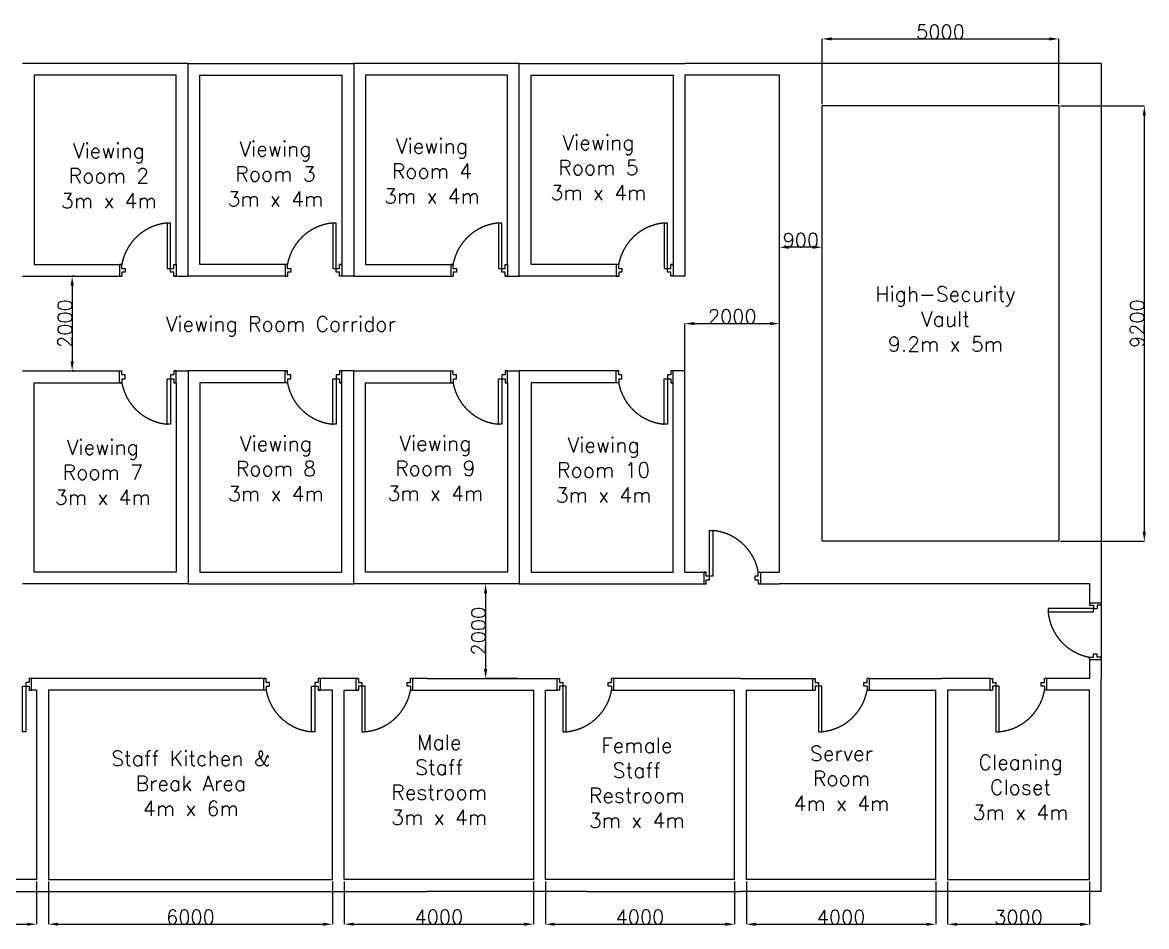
# Model space of a CAD drawing. Header units: millimetres. Extents: x 66184684964 to 66184727013, y 44431307306 to 44431326427.
# Drawn here: x 66184703258 to 66184727013, y 44431307320 to 44431326426 of the extents above; entities that cross this region are included whole.
import ezdxf

# ---------------------------------------------------------------- set-up
doc = ezdxf.new("R2010")
doc.units = ezdxf.units.MM
doc.linetypes.add('DASHED', pattern=[19.05, 12.7, -6.35])
doc.layers.get('Defpoints').update_dxf_attribs({"color": 255})
doc.layers.add('Dimentions', color=255, linetype='Continuous', transparency=0.6)
for name, color, linetype in [('Door Swing', 5, 'DASHED'), ('Doors', 5, 'Continuous'), ('Internal Walls', 41, 'Continuous')]:
    doc.layers.add(name, color=color, linetype=linetype)
doc.styles.add('Roman', font='romans')
doc.styles.get("Standard").update_dxf_attribs({"font": 'simplex.shx'})
doc.dimstyles.new('ISO-25', dxfattribs={"dimtxt": 300, "dimasz": 200, "dimexe": 1.25, "dimexo": 40, "dimtad": 1, "dimtxsty": 'Standard', "dimcen": 2.5, "dimadec": 0, "dimazin": 0, "dimtfac": 1, "dimtmove": 0, "dimatfit": 3, "dimfxl": 1, "dimarcsym": 0})

# ---------------------------------------------------------------- blocks, each defined once
blk = doc.blocks.new('*D20')
at = {"layer": 'Defpoints', "color": 0, "transparency": 16777216}
for p in [(66184725158.25883, 44431326078.5), (66184720158.25883, 44431324662.59624), (66184725158.25883, 44431324662.59624)]:
    blk.add_point(p, dxfattribs=at)
at = {"layer": 'Dimentions', "color": 0, "lineweight": -2, "transparency": 16777216}
for p, q in [((66184720158.25883, 44431324702.59624), (66184720158.25883, 44431326079.75)), ((66184720358.25883, 44431326078.5), (66184724958.25883, 44431326078.5)), ((66184725158.25883, 44431324702.59624), (66184725158.25883, 44431326079.75))]:
    blk.add_line(p, q, dxfattribs=at)
at = {"layer": 'Dimentions', "color": 0, "transparency": 16777216}
for points in [[(66184720358.25883, 44431326111.83334), (66184720358.25883, 44431326045.16666), (66184720158.25883, 44431326078.5)], [(66184724958.25883, 44431326111.83334), (66184724958.25883, 44431326045.16666), (66184725158.25883, 44431326078.5)]]:
    blk.add_solid(points, dxfattribs=at)
at = {"layer": 'Dimentions', "color": 0, "transparency": 16777216, "insert": (66184722658.25883, 44431326229.125), "char_height": 300, "attachment_point": 5}
blk.add_mtext('5000', dxfattribs=at)
blk = doc.blocks.new('*D21')
at = {"layer": 'Defpoints', "color": 0, "transparency": 16777216}
for p in [(66184725158.25886, 44431324662.59625), (66184725158.25886, 44431315462.59625), (66184726967.00006, 44431315462.59625)]:
    blk.add_point(p, dxfattribs=at)
at = {"layer": 'Dimentions', "color": 0, "lineweight": -2, "transparency": 16777216}
for p, q in [((66184725198.25886, 44431324662.59625), (66184726968.25006, 44431324662.59625)), ((66184726967.00006, 44431324462.59625), (66184726967.00006, 44431315662.59625)), ((66184725198.25886, 44431315462.59625), (66184726968.25006, 44431315462.59625))]:
    blk.add_line(p, q, dxfattribs=at)
at = {"layer": 'Dimentions', "color": 0, "transparency": 16777216}
for points in [[(66184726933.66673, 44431324462.59625), (66184727000.3334, 44431324462.59625), (66184726967.00006, 44431324662.59625)], [(66184726933.66673, 44431315662.59625), (66184727000.3334, 44431315662.59625), (66184726967.00006, 44431315462.59625)]]:
    blk.add_solid(points, dxfattribs=at)
at = {"layer": 'Dimentions', "color": 0, "transparency": 16777216, "insert": (66184726816.37505, 44431320062.59622), "char_height": 300, "attachment_point": 5, "rotation": 90}
blk.add_mtext('9200', dxfattribs=at)
blk = doc.blocks.new('*D22')
at = {"layer": 'Defpoints', "color": 0, "transparency": 16777216}
for p in [(66184719258.25882, 44431321676), (66184719258.25882, 44431320062.59624), (66184720158.25883, 44431320062.59624)]:
    blk.add_point(p, dxfattribs=at)
at = {"layer": 'Dimentions', "color": 0, "lineweight": -2, "transparency": 16777216}
for p, q in [((66184719258.25882, 44431320102.59624), (66184719258.25882, 44431321677.25)), ((66184719958.25883, 44431321676), (66184719458.25882, 44431321676)), ((66184720158.25883, 44431320102.59624), (66184720158.25883, 44431321677.25))]:
    blk.add_line(p, q, dxfattribs=at)
at = {"layer": 'Dimentions', "color": 0, "transparency": 16777216}
for points in [[(66184719458.25882, 44431321709.33334), (66184719458.25882, 44431321642.66666), (66184719258.25882, 44431321676)], [(66184719958.25883, 44431321709.33334), (66184719958.25883, 44431321642.66666), (66184720158.25883, 44431321676)]]:
    blk.add_solid(points, dxfattribs=at)
at = {"layer": 'Dimentions', "color": 0, "transparency": 16777216, "insert": (66184719708.25883, 44431321826.625), "char_height": 300, "attachment_point": 5}
blk.add_mtext('900', dxfattribs=at)
blk = doc.blocks.new('*D28')
at = {"layer": 'Defpoints', "color": 0, "transparency": 16777216}
for p in [(66184696758.25875, 44431308312.59625), (66184703558.25882, 44431308312.59625), (66184703558.25882, 44431307369.16667)]:
    blk.add_point(p, dxfattribs=at)
at = {"layer": 'Dimentions', "color": 0, "lineweight": -2, "transparency": 16777216}
for p, q in [((66184696758.25875, 44431308272.59625), (66184696758.25875, 44431307367.91667)), ((66184703558.25882, 44431308272.59625), (66184703558.25882, 44431307367.91667)), ((66184696958.25875, 44431307369.16667), (66184703358.25882, 44431307369.16667))]:
    blk.add_line(p, q, dxfattribs=at)
at = {"layer": 'Dimentions', "color": 0, "transparency": 16777216}
for points in [[(66184696958.25875, 44431307402.50001), (66184696958.25875, 44431307335.83334), (66184696758.25875, 44431307369.16667)], [(66184703358.25882, 44431307402.50001), (66184703358.25882, 44431307335.83334), (66184703558.25882, 44431307369.16667)]]:
    blk.add_solid(points, dxfattribs=at)
at = {"layer": 'Dimentions', "color": 0, "transparency": 16777216, "insert": (66184700158.25879, 44431307519.79167), "char_height": 300, "attachment_point": 5}
blk.add_mtext('6800', dxfattribs=at)
blk = doc.blocks.new('*D29')
at = {"layer": 'Defpoints', "color": 0, "transparency": 16777216}
for p in [(66184703808.25882, 44431308312.59625), (66184709808.25882, 44431308312.59625), (66184709808.25882, 44431307369.16667)]:
    blk.add_point(p, dxfattribs=at)
at = {"layer": 'Dimentions', "color": 0, "lineweight": -2, "transparency": 16777216}
for p, q in [((66184703808.25882, 44431308272.59625), (66184703808.25882, 44431307367.91667)), ((66184709808.25882, 44431308272.59625), (66184709808.25882, 44431307367.91667)), ((66184704008.25882, 44431307369.16667), (66184709608.25882, 44431307369.16667))]:
    blk.add_line(p, q, dxfattribs=at)
at = {"layer": 'Dimentions', "color": 0, "transparency": 16777216}
for points in [[(66184704008.25882, 44431307402.50001), (66184704008.25882, 44431307335.83334), (66184703808.25882, 44431307369.16667)], [(66184709608.25882, 44431307402.50001), (66184709608.25882, 44431307335.83334), (66184709808.25882, 44431307369.16667)]]:
    blk.add_solid(points, dxfattribs=at)
at = {"layer": 'Dimentions', "color": 0, "transparency": 16777216, "insert": (66184706808.25882, 44431307519.79167), "char_height": 300, "attachment_point": 5}
blk.add_mtext('6000', dxfattribs=at)
blk = doc.blocks.new('*D30')
at = {"layer": 'Defpoints', "color": 0, "transparency": 16777216}
for p in [(66184710058.25881, 44431308312.59624), (66184714058.25883, 44431308312.59624), (66184714058.25883, 44431307369.16667)]:
    blk.add_point(p, dxfattribs=at)
at = {"layer": 'Dimentions', "color": 0, "lineweight": -2, "transparency": 16777216}
for p, q in [((66184710058.25881, 44431308272.59624), (66184710058.25881, 44431307367.91667)), ((66184714058.25883, 44431308272.59624), (66184714058.25883, 44431307367.91667)), ((66184710258.25881, 44431307369.16667), (66184713858.25883, 44431307369.16667))]:
    blk.add_line(p, q, dxfattribs=at)
at = {"layer": 'Dimentions', "color": 0, "transparency": 16777216}
for points in [[(66184710258.25881, 44431307402.50001), (66184710258.25881, 44431307335.83334), (66184710058.25881, 44431307369.16667)], [(66184713858.25883, 44431307402.50001), (66184713858.25883, 44431307335.83334), (66184714058.25883, 44431307369.16667)]]:
    blk.add_solid(points, dxfattribs=at)
at = {"layer": 'Dimentions', "color": 0, "transparency": 16777216, "insert": (66184712058.25882, 44431307519.79167), "char_height": 300, "attachment_point": 5}
blk.add_mtext('4000', dxfattribs=at)
blk = doc.blocks.new('*D31')
at = {"layer": 'Defpoints', "color": 0, "transparency": 16777216}
for p in [(66184714308.25883, 44431308312.59624), (66184718308.25883, 44431308312.59624), (66184718308.25883, 44431307369.16667)]:
    blk.add_point(p, dxfattribs=at)
at = {"layer": 'Dimentions', "color": 0, "lineweight": -2, "transparency": 16777216}
for p, q in [((66184714308.25883, 44431308272.59624), (66184714308.25883, 44431307367.91667)), ((66184718308.25883, 44431308272.59624), (66184718308.25883, 44431307367.91667)), ((66184714508.25883, 44431307369.16667), (66184718108.25883, 44431307369.16667))]:
    blk.add_line(p, q, dxfattribs=at)
at = {"layer": 'Dimentions', "color": 0, "transparency": 16777216}
for points in [[(66184714508.25883, 44431307402.50001), (66184714508.25883, 44431307335.83334), (66184714308.25883, 44431307369.16667)], [(66184718108.25883, 44431307402.50001), (66184718108.25883, 44431307335.83334), (66184718308.25883, 44431307369.16667)]]:
    blk.add_solid(points, dxfattribs=at)
at = {"layer": 'Dimentions', "color": 0, "transparency": 16777216, "insert": (66184716308.25883, 44431307519.79167), "char_height": 300, "attachment_point": 5}
blk.add_mtext('4000', dxfattribs=at)
blk = doc.blocks.new('*D32')
at = {"layer": 'Defpoints', "color": 0, "transparency": 16777216}
for p in [(66184718558.25883, 44431308312.59624), (66184722558.25883, 44431308312.59624), (66184722558.25883, 44431307367.91667)]:
    blk.add_point(p, dxfattribs=at)
at = {"layer": 'Dimentions', "color": 0, "lineweight": -2, "transparency": 16777216}
for p, q in [((66184718558.25883, 44431308272.59624), (66184718558.25883, 44431307366.66667)), ((66184722558.25883, 44431308272.59624), (66184722558.25883, 44431307366.66667)), ((66184718758.25883, 44431307367.91667), (66184722358.25883, 44431307367.91667))]:
    blk.add_line(p, q, dxfattribs=at)
at = {"layer": 'Dimentions', "color": 0, "transparency": 16777216}
for points in [[(66184718758.25883, 44431307401.25001), (66184718758.25883, 44431307334.58334), (66184718558.25883, 44431307367.91667)], [(66184722358.25883, 44431307401.25001), (66184722358.25883, 44431307334.58334), (66184722558.25883, 44431307367.91667)]]:
    blk.add_solid(points, dxfattribs=at)
at = {"layer": 'Dimentions', "color": 0, "transparency": 16777216, "insert": (66184720558.25883, 44431307518.54167), "char_height": 300, "attachment_point": 5}
blk.add_mtext('4000', dxfattribs=at)
blk = doc.blocks.new('*D33')
at = {"layer": 'Defpoints', "color": 0, "transparency": 16777216}
for p in [(66184722808.25883, 44431308312.59624), (66184725808.25883, 44431308312.59624), (66184725808.25883, 44431307366.66667)]:
    blk.add_point(p, dxfattribs=at)
at = {"layer": 'Dimentions', "color": 0, "lineweight": -2, "transparency": 16777216}
for p, q in [((66184722808.25883, 44431308272.59624), (66184722808.25883, 44431307365.41667)), ((66184725808.25883, 44431308272.59624), (66184725808.25883, 44431307365.41667)), ((66184723008.25883, 44431307366.66667), (66184725608.25883, 44431307366.66667))]:
    blk.add_line(p, q, dxfattribs=at)
at = {"layer": 'Dimentions', "color": 0, "transparency": 16777216}
for points in [[(66184723008.25883, 44431307400.00001), (66184723008.25883, 44431307333.33334), (66184722808.25883, 44431307366.66667)], [(66184725608.25883, 44431307400.00001), (66184725608.25883, 44431307333.33334), (66184725808.25883, 44431307366.66667)]]:
    blk.add_solid(points, dxfattribs=at)
at = {"layer": 'Dimentions', "color": 0, "transparency": 16777216, "insert": (66184724308.25883, 44431307517.29167), "char_height": 300, "attachment_point": 5}
blk.add_mtext('3000', dxfattribs=at)
blk = doc.blocks.new('*D34')
at = {"layer": 'Defpoints', "color": 0, "transparency": 16777216}
for p in [(66184713758.25884, 44431314562.59626), (66184713045.50006, 44431312562.59626), (66184713758.25884, 44431312562.59626)]:
    blk.add_point(p, dxfattribs=at)
at = {"layer": 'Dimentions', "color": 0, "lineweight": -2, "transparency": 16777216}
for p, q in [((66184713718.25884, 44431314562.59626), (66184713044.25006, 44431314562.59626)), ((66184713045.50006, 44431314362.59626), (66184713045.50006, 44431312762.59626)), ((66184713718.25884, 44431312562.59626), (66184713044.25006, 44431312562.59626))]:
    blk.add_line(p, q, dxfattribs=at)
at = {"layer": 'Dimentions', "color": 0, "transparency": 16777216}
for points in [[(66184713012.16673, 44431314362.59626), (66184713078.8334, 44431314362.59626), (66184713045.50006, 44431314562.59626)], [(66184713012.16673, 44431312762.59626), (66184713078.8334, 44431312762.59626), (66184713045.50006, 44431312562.59626)]]:
    blk.add_solid(points, dxfattribs=at)
at = {"layer": 'Dimentions', "color": 0, "transparency": 16777216, "insert": (66184712894.87505, 44431313562.59623), "char_height": 300, "attachment_point": 5, "rotation": 90}
blk.add_mtext('2000', dxfattribs=at)
blk = doc.blocks.new('*D35')
at = {"layer": 'Defpoints', "color": 0, "transparency": 16777216}
for p in [(66184719258.25882, 44431320062.596237), (66184717258.258827, 44431316937.596237), (66184719258.25882, 44431316937.596237)]:
    blk.add_point(p, dxfattribs=at)
at = {"layer": 'Dimentions', "color": 0, "lineweight": -2, "transparency": 16777216}
for p, q in [((66184717258.258827, 44431316977.596237), (66184717258.258827, 44431320063.846237)), ((66184717458.258827, 44431320062.596237), (66184719058.25882, 44431320062.596237)), ((66184719258.25882, 44431316977.596237), (66184719258.25882, 44431320063.846237))]:
    blk.add_line(p, q, dxfattribs=at)
at = {"layer": 'Dimentions', "color": 0, "transparency": 16777216}
for points in [[(66184717458.258827, 44431320095.929573), (66184717458.258827, 44431320029.262901), (66184717258.258827, 44431320062.596237)], [(66184719058.25882, 44431320095.929573), (66184719058.25882, 44431320029.262901), (66184719258.25882, 44431320062.596237)]]:
    blk.add_solid(points, dxfattribs=at)
at = {"layer": 'Dimentions', "color": 0, "transparency": 16777216, "insert": (66184718258.258827, 44431320213.221237), "char_height": 300, "attachment_point": 5}
blk.add_mtext('2000', dxfattribs=at)
blk = doc.blocks.new('*D36')
at = {"layer": 'Defpoints', "color": 0, "transparency": 16777216}
for p in [(66184704308.25884, 44431321062.59625), (66184704308.25884, 44431319062.59625), (66184704308.25887, 44431319062.59625)]:
    blk.add_point(p, dxfattribs=at)
at = {"layer": 'Dimentions', "color": 0, "lineweight": -2, "transparency": 16777216}
for p, q in [((66184704348.25884, 44431321062.59625), (66184704309.50887, 44431321062.59625)), ((66184704308.25887, 44431320862.59625), (66184704308.25887, 44431319262.59625)), ((66184704348.25884, 44431319062.59625), (66184704309.50887, 44431319062.59625))]:
    blk.add_line(p, q, dxfattribs=at)
at = {"layer": 'Dimentions', "color": 0, "transparency": 16777216}
for points in [[(66184704274.92554, 44431320862.59625), (66184704341.59221, 44431320862.59625), (66184704308.25887, 44431321062.59625)], [(66184704274.92554, 44431319262.59625), (66184704341.59221, 44431319262.59625), (66184704308.25887, 44431319062.59625)]]:
    blk.add_solid(points, dxfattribs=at)
at = {"layer": 'Dimentions', "color": 0, "transparency": 16777216, "insert": (66184704157.63387, 44431320062.59622), "char_height": 300, "attachment_point": 5, "rotation": 90}
blk.add_mtext('2000', dxfattribs=at)

msp = doc.modelspace()

# ---------------------------------------------------------------- linework, layer by layer
for p, q in [((66184706758.259, 44431325562.596), (66184703258.259, 44431325562.596)), ((66184706758.259, 44431321062.596), (66184706758.259, 44431325562.596)), ((66184706758.259, 44431325562.596), (66184710258.259, 44431325562.596)), ((66184710258.259, 44431325562.596), (66184710258.259, 44431321062.596)), ((66184713758.259, 44431325562.596), (66184710258.259, 44431325562.596)), ((66184713758.259, 44431321062.596), (66184713758.259, 44431325562.596)), ((66184713758.259, 44431325562.596), (66184717258.259, 44431325562.596)), ((66184719258.259, 44431325562.596), (66184717258.259, 44431325562.596)), ((66184726058.259, 44431325562.596), (66184719258.259, 44431325562.596)), ((66184726058.259, 44431325562.596), (66184726058.259, 44431314562.596)), ((66184717258.259, 44431325312.596), (66184717258.259, 44431321062.596)), ((66184719258.259, 44431325312.596), (66184717258.259, 44431325312.596)), ((66184719258.259, 44431314812.596), (66184719258.259, 44431325312.596)), ((66184703258.259, 44431321062.596), (66184705358.259, 44431321062.596)), ((66184706458.259, 44431321062.596), (66184706758.259, 44431321062.596)), ((66184708858.259, 44431321062.596), (66184706758.259, 44431321062.596)), ((66184710258.259, 44431321062.596), (66184709958.259, 44431321062.596)), ((66184710258.259, 44431321062.596), (66184712358.259, 44431321062.596)), ((66184713458.259, 44431321062.596), (66184713758.259, 44431321062.596)), ((66184715858.259, 44431321062.596), (66184713758.259, 44431321062.596)), ((66184717258.259, 44431321062.596), (66184716958.259, 44431321062.596)), ((66184703258.259, 44431319062.596), (66184705358.259, 44431319062.596)), ((66184706458.259, 44431319062.596), (66184706758.259, 44431319062.596)), ((66184706758.259, 44431319062.596), (66184706758.259, 44431314562.596)), ((66184708858.259, 44431319062.596), (66184706758.259, 44431319062.596)), ((66184710258.259, 44431319062.596), (66184709958.259, 44431319062.596)), ((66184710258.259, 44431314562.596), (66184710258.259, 44431319062.596)), ((66184710258.259, 44431319062.596), (66184712358.259, 44431319062.596)), ((66184713458.259, 44431319062.596), (66184713758.259, 44431319062.596)), ((66184713758.259, 44431319062.596), (66184713758.259, 44431314562.596)), ((66184715858.259, 44431319062.596), (66184713758.259, 44431319062.596)), ((66184717258.259, 44431319062.596), (66184716958.259, 44431319062.596)), ((66184717258.259, 44431314812.596), (66184717258.259, 44431319062.596)), ((66184717258.259, 44431314812.596), (66184717708.259, 44431314812.596)), ((66184718808.259, 44431314812.596), (66184719258.259, 44431314812.596)), ((66184706758.259, 44431314562.596), (66184703258.259, 44431314562.596)), ((66184706758.259, 44431314562.596), (66184710258.259, 44431314562.596)), ((66184713758.259, 44431314562.596), (66184710258.259, 44431314562.596)), ((66184713758.259, 44431314562.596), (66184717258.259, 44431314562.596)), ((66184717258.259, 44431314562.596), (66184717708.259, 44431314562.596)), ((66184718808.259, 44431314562.596), (66184719258.259, 44431314562.596)), ((66184725808.259, 44431314562.596), (66184719258.259, 44431314562.596)), ((66184725808.259, 44431314562.596), (66184725808.259, 44431314112.596)), ((66184726058.259, 44431314562.596), (66184726058.259, 44431312562.596)), ((66184725808.259, 44431313012.596), (66184725808.259, 44431312562.596)), ((66184705558.259, 44431312562.596), (66184703398.5, 44431312562.596)), ((66184708408.259, 44431312562.596), (66184705558.259, 44431312562.596)), ((66184710358.259, 44431312562.596), (66184709508.259, 44431312562.596)), ((66184711808.259, 44431312562.596), (66184711458.259, 44431312562.596)), ((66184711808.259, 44431312562.596), (66184714558.259, 44431312562.596)), ((66184718433.259, 44431312562.596), (66184715758.259, 44431312562.596)), ((66184718433.259, 44431312562.596), (66184719958.259, 44431312562.596)), ((66184721158.259, 44431312562.596), (66184722683.259, 44431312562.596)), ((66184723708.259, 44431312562.596), (66184722683.259, 44431312562.596)), ((66184725808.259, 44431312562.596), (66184724908.259, 44431312562.596)), ((66184726058.259, 44431308062.596), (66184726058.259, 44431312562.596)), ((66184698758.259, 44431308062.596), (66184705558.259, 44431308062.596)), ((66184705558.259, 44431308062.596), (66184711808.259, 44431308062.596)), ((66184715183.259, 44431308062.596), (66184711808.259, 44431308062.596)), ((66184715183.259, 44431308062.596), (66184718433.259, 44431308062.596)), ((66184722683.259, 44431308062.596), (66184718433.259, 44431308062.596)), ((66184726058.259, 44431308062.596), (66184722683.259, 44431308062.596))]:
    msp.add_line(p, q)
at = {"layer": 'Door Swing'}
for centre, start, end in [((66184706411.822, 44431321120.5), 95.0124185, 169.6662208), ((66184709911.822, 44431321120.5), 95.0124185, 169.6662208), ((66184713411.822, 44431321120.5), 95.0124185, 169.6662208), ((66184716911.822, 44431321120.5), 95.0124185, 169.6662208), ((66184706411.822, 44431319004.693), 190.3337792, 264.9875815), ((66184709911.822, 44431319004.693), 190.3337792, 264.9875815), ((66184713411.822, 44431319004.693), 190.3337792, 264.9875815), ((66184716911.822, 44431319004.693), 190.3337792, 264.9875815), ((66184717754.696, 44431314620.5), 10.3337792, 84.9875433), ((66184726000.355, 44431314066.159), 185.0120934, 259.6667634), ((66184709461.822, 44431312504.693), 190.3337745, 264.987572), ((66184710404.696, 44431312504.693), 275.0124185, 349.6662208), ((66184714654.695, 44431312504.322), 275.0124185, 349.6662208), ((66184720054.696, 44431312504.693), 275.0124185, 349.6662208), ((66184723804.696, 44431312504.693), 275.0124185, 349.6662208)]:
    msp.add_arc(centre, 1070.932, start, end, dxfattribs=at)
at = {"layer": 'Doors'}
for p, q in [((66184725893.518, 44431314042.596), (66184724933.518, 44431314042.596)), ((66184724933.518, 44431314042.596), (66184724933.518, 44431313972.596)), ((66184725808.259, 44431314162.596), (66184725808.259, 44431314112.596)), ((66184725808.259, 44431314162.596), (66184726058.259, 44431314162.596)), ((66184725808.259, 44431314112.596), (66184725893.518, 44431314112.596)), ((66184725893.518, 44431314112.596), (66184725893.518, 44431314042.596)), ((66184725893.518, 44431314042.596), (66184725973, 44431314042.596)), ((66184725893.518, 44431313972.596), (66184725893.518, 44431314042.596)), ((66184726058.259, 44431314112.596), (66184725973, 44431314112.596)), ((66184725973, 44431314112.596), (66184725973, 44431314042.596)), ((66184726058.259, 44431314162.596), (66184726058.259, 44431314112.596)), ((66184724933.518, 44431313972.596), (66184725893.518, 44431313972.596)), ((66184725893.518, 44431313012.596), (66184725893.518, 44431313082.596)), ((66184725893.518, 44431313082.596), (66184725973, 44431313082.596)), ((66184725973, 44431313012.596), (66184725973, 44431313082.596)), ((66184725808.259, 44431312962.596), (66184725808.259, 44431313012.596)), ((66184725808.259, 44431313012.596), (66184725893.518, 44431313012.596)), ((66184725808.259, 44431312962.596), (66184726058.259, 44431312962.596)), ((66184726058.259, 44431313012.596), (66184725973, 44431313012.596)), ((66184726058.259, 44431312962.596), (66184726058.259, 44431313012.596)), ((66184714558.259, 44431312562.226), (66184714608.259, 44431312562.226)), ((66184715758.259, 44431312562.226), (66184715708.259, 44431312562.226)), ((66184719958.259, 44431312562.596), (66184720008.259, 44431312562.596)), ((66184721158.259, 44431312562.596), (66184721108.259, 44431312562.596)), ((66184723708.259, 44431312562.596), (66184723758.259, 44431312562.596)), ((66184724908.259, 44431312562.596), (66184724858.259, 44431312562.596)), ((66184719958.259, 44431312312.596), (66184720008.259, 44431312312.596)), ((66184721158.259, 44431312312.596), (66184721108.259, 44431312312.596)), ((66184723708.259, 44431312312.596), (66184723758.259, 44431312312.596)), ((66184724908.259, 44431312312.596), (66184724858.259, 44431312312.596))]:
    msp.add_line(p, q, dxfattribs=at)
for points in [[(66184706318.259, 44431322187.337), (66184706318.259, 44431321227.337), (66184706388.259, 44431321227.337), (66184706388.259, 44431322187.337)], [(66184709818.259, 44431322187.337), (66184709818.259, 44431321227.337), (66184709888.259, 44431321227.337), (66184709888.259, 44431322187.337)], [(66184713318.259, 44431322187.337), (66184713318.259, 44431321227.337), (66184713388.259, 44431321227.337), (66184713388.259, 44431322187.337)], [(66184716818.259, 44431322187.337), (66184716818.259, 44431321227.337), (66184716888.259, 44431321227.337), (66184716888.259, 44431322187.337)], [(66184706318.259, 44431317937.855), (66184706318.259, 44431318897.855), (66184706388.259, 44431318897.855), (66184706388.259, 44431317937.855)], [(66184709818.259, 44431317937.855), (66184709818.259, 44431318897.855), (66184709888.259, 44431318897.855), (66184709888.259, 44431317937.855)], [(66184713318.259, 44431317937.855), (66184713318.259, 44431318897.855), (66184713388.259, 44431318897.855), (66184713388.259, 44431317937.855)], [(66184716818.259, 44431317937.855), (66184716818.259, 44431318897.855), (66184716888.259, 44431318897.855), (66184716888.259, 44431317937.855)], [(66184717848.259, 44431315687.337), (66184717848.259, 44431314727.337), (66184717778.259, 44431314727.337), (66184717778.259, 44431315687.337)], [(66184703258.5, 44431311437.855), (66184703258.5, 44431312397.855), (66184703328.5, 44431312397.855), (66184703328.5, 44431311437.855)], [(66184709368.259, 44431311437.855), (66184709368.259, 44431312397.855), (66184709438.259, 44431312397.855), (66184709438.259, 44431311437.855)], [(66184710498.259, 44431311437.855), (66184710498.259, 44431312397.855), (66184710428.259, 44431312397.855), (66184710428.259, 44431311437.855)], [(66184714748.259, 44431311437.484), (66184714748.259, 44431312397.484), (66184714678.259, 44431312397.484), (66184714678.259, 44431311437.484)], [(66184720148.259, 44431311437.855), (66184720148.259, 44431312397.855), (66184720078.259, 44431312397.855), (66184720078.259, 44431311437.855)], [(66184723898.259, 44431311437.855), (66184723898.259, 44431312397.855), (66184723828.259, 44431312397.855), (66184723828.259, 44431311437.855)]]:
    msp.add_lwpolyline(points, close=True, dxfattribs=at)
for points in [[(66184705358.259, 44431321227.337), (66184705358.259, 44431321312.596), (66184705308.259, 44431321312.596), (66184705308.259, 44431321062.596), (66184705358.259, 44431321062.596)], [(66184705358.259, 44431321227.337), (66184705428.259, 44431321227.337), (66184705428.259, 44431321147.855), (66184705358.259, 44431321147.855), (66184705358.259, 44431321062.596)], [(66184706458.259, 44431321062.596), (66184706458.259, 44431321147.855), (66184706388.259, 44431321147.855), (66184706388.259, 44431321227.337), (66184706458.259, 44431321227.337)], [(66184706458.259, 44431321227.337), (66184706458.259, 44431321312.596), (66184706508.259, 44431321312.596), (66184706508.259, 44431321062.596), (66184706458.259, 44431321062.596)], [(66184708858.259, 44431321227.337), (66184708858.259, 44431321312.596), (66184708808.259, 44431321312.596), (66184708808.259, 44431321062.596), (66184708858.259, 44431321062.596)], [(66184708858.259, 44431321227.337), (66184708928.259, 44431321227.337), (66184708928.259, 44431321147.855), (66184708858.259, 44431321147.855), (66184708858.259, 44431321062.596)], [(66184709958.259, 44431321062.596), (66184709958.259, 44431321147.855), (66184709888.259, 44431321147.855), (66184709888.259, 44431321227.337), (66184709958.259, 44431321227.337)], [(66184709958.259, 44431321227.337), (66184709958.259, 44431321312.596), (66184710008.259, 44431321312.596), (66184710008.259, 44431321062.596), (66184709958.259, 44431321062.596)], [(66184712358.259, 44431321227.337), (66184712358.259, 44431321312.596), (66184712308.259, 44431321312.596), (66184712308.259, 44431321062.596), (66184712358.259, 44431321062.596)], [(66184712358.259, 44431321227.337), (66184712428.259, 44431321227.337), (66184712428.259, 44431321147.855), (66184712358.259, 44431321147.855), (66184712358.259, 44431321062.596)], [(66184713458.259, 44431321062.596), (66184713458.259, 44431321147.855), (66184713388.259, 44431321147.855), (66184713388.259, 44431321227.337), (66184713458.259, 44431321227.337)], [(66184713458.259, 44431321227.337), (66184713458.259, 44431321312.596), (66184713508.259, 44431321312.596), (66184713508.259, 44431321062.596), (66184713458.259, 44431321062.596)], [(66184715858.259, 44431321227.337), (66184715858.259, 44431321312.596), (66184715808.259, 44431321312.596), (66184715808.259, 44431321062.596), (66184715858.259, 44431321062.596)], [(66184715858.259, 44431321227.337), (66184715928.259, 44431321227.337), (66184715928.259, 44431321147.855), (66184715858.259, 44431321147.855), (66184715858.259, 44431321062.596)], [(66184716958.259, 44431321062.596), (66184716958.259, 44431321147.855), (66184716888.259, 44431321147.855), (66184716888.259, 44431321227.337), (66184716958.259, 44431321227.337)], [(66184716958.259, 44431321227.337), (66184716958.259, 44431321312.596), (66184717008.259, 44431321312.596), (66184717008.259, 44431321062.596), (66184716958.259, 44431321062.596)], [(66184705358.259, 44431318897.855), (66184705358.259, 44431318812.596), (66184705308.259, 44431318812.596), (66184705308.259, 44431319062.596), (66184705358.259, 44431319062.596)], [(66184705358.259, 44431318897.855), (66184705428.259, 44431318897.855), (66184705428.259, 44431318977.337), (66184705358.259, 44431318977.337), (66184705358.259, 44431319062.596)], [(66184706458.259, 44431319062.596), (66184706458.259, 44431318977.337), (66184706388.259, 44431318977.337), (66184706388.259, 44431318897.855), (66184706458.259, 44431318897.855)], [(66184706458.259, 44431318897.855), (66184706458.259, 44431318812.596), (66184706508.259, 44431318812.596), (66184706508.259, 44431319062.596), (66184706458.259, 44431319062.596)], [(66184708858.259, 44431318897.855), (66184708858.259, 44431318812.596), (66184708808.259, 44431318812.596), (66184708808.259, 44431319062.596), (66184708858.259, 44431319062.596)], [(66184708858.259, 44431318897.855), (66184708928.259, 44431318897.855), (66184708928.259, 44431318977.337), (66184708858.259, 44431318977.337), (66184708858.259, 44431319062.596)], [(66184709958.259, 44431319062.596), (66184709958.259, 44431318977.337), (66184709888.259, 44431318977.337), (66184709888.259, 44431318897.855), (66184709958.259, 44431318897.855)], [(66184709958.259, 44431318897.855), (66184709958.259, 44431318812.596), (66184710008.259, 44431318812.596), (66184710008.259, 44431319062.596), (66184709958.259, 44431319062.596)], [(66184712358.259, 44431318897.855), (66184712358.259, 44431318812.596), (66184712308.259, 44431318812.596), (66184712308.259, 44431319062.596), (66184712358.259, 44431319062.596)], [(66184712358.259, 44431318897.855), (66184712428.259, 44431318897.855), (66184712428.259, 44431318977.337), (66184712358.259, 44431318977.337), (66184712358.259, 44431319062.596)], [(66184713458.259, 44431319062.596), (66184713458.259, 44431318977.337), (66184713388.259, 44431318977.337), (66184713388.259, 44431318897.855), (66184713458.259, 44431318897.855)], [(66184713458.259, 44431318897.855), (66184713458.259, 44431318812.596), (66184713508.259, 44431318812.596), (66184713508.259, 44431319062.596), (66184713458.259, 44431319062.596)], [(66184715858.259, 44431318897.855), (66184715858.259, 44431318812.596), (66184715808.259, 44431318812.596), (66184715808.259, 44431319062.596), (66184715858.259, 44431319062.596)], [(66184715858.259, 44431318897.855), (66184715928.259, 44431318897.855), (66184715928.259, 44431318977.337), (66184715858.259, 44431318977.337), (66184715858.259, 44431319062.596)], [(66184716958.259, 44431319062.596), (66184716958.259, 44431318977.337), (66184716888.259, 44431318977.337), (66184716888.259, 44431318897.855), (66184716958.259, 44431318897.855)], [(66184716958.259, 44431318897.855), (66184716958.259, 44431318812.596), (66184717008.259, 44431318812.596), (66184717008.259, 44431319062.596), (66184716958.259, 44431319062.596)], [(66184717708.259, 44431314727.337), (66184717708.259, 44431314812.596), (66184717658.259, 44431314812.596), (66184717658.259, 44431314562.596), (66184717708.259, 44431314562.596)], [(66184717708.259, 44431314562.596), (66184717708.259, 44431314647.855), (66184717778.259, 44431314647.855), (66184717778.259, 44431314727.337), (66184717708.259, 44431314727.337)], [(66184718808.259, 44431314727.337), (66184718738.259, 44431314727.337), (66184718738.259, 44431314647.855), (66184718808.259, 44431314647.855), (66184718808.259, 44431314562.596)], [(66184718808.259, 44431314727.337), (66184718808.259, 44431314812.596), (66184718858.259, 44431314812.596), (66184718858.259, 44431314562.596), (66184718808.259, 44431314562.596)], [(66184703398.5, 44431312562.596), (66184703398.5, 44431312477.337), (66184703328.5, 44431312477.337), (66184703328.5, 44431312397.855), (66184703398.5, 44431312397.855)], [(66184703398.5, 44431312397.855), (66184703398.5, 44431312312.596), (66184703448.5, 44431312312.596), (66184703448.5, 44431312562.596), (66184703398.5, 44431312562.596)], [(66184708408.259, 44431312397.855), (66184708408.259, 44431312312.596), (66184708358.259, 44431312312.596), (66184708358.259, 44431312562.596), (66184708408.259, 44431312562.596)], [(66184708408.259, 44431312397.855), (66184708478.259, 44431312397.855), (66184708478.259, 44431312477.337), (66184708408.259, 44431312477.337), (66184708408.259, 44431312562.596)], [(66184709508.259, 44431312562.596), (66184709508.259, 44431312477.337), (66184709438.259, 44431312477.337), (66184709438.259, 44431312397.855), (66184709508.259, 44431312397.855)], [(66184709508.259, 44431312397.855), (66184709508.259, 44431312312.596), (66184709558.259, 44431312312.596), (66184709558.259, 44431312562.596), (66184709508.259, 44431312562.596)], [(66184710358.259, 44431312397.855), (66184710358.259, 44431312312.596), (66184710308.259, 44431312312.596), (66184710308.259, 44431312562.596), (66184710358.259, 44431312562.596)], [(66184710358.259, 44431312562.596), (66184710358.259, 44431312477.337), (66184710428.259, 44431312477.337), (66184710428.259, 44431312397.855), (66184710358.259, 44431312397.855)], [(66184711458.259, 44431312397.855), (66184711388.259, 44431312397.855), (66184711388.259, 44431312477.337), (66184711458.259, 44431312477.337), (66184711458.259, 44431312562.596)], [(66184711458.259, 44431312397.855), (66184711458.259, 44431312312.596), (66184711508.259, 44431312312.596), (66184711508.259, 44431312562.596), (66184711458.259, 44431312562.596)], [(66184714608.259, 44431312397.484), (66184714608.259, 44431312312.226), (66184714558.259, 44431312312.226), (66184714558.259, 44431312562.226)], [(66184714608.259, 44431312562.226), (66184714608.259, 44431312476.967), (66184714678.259, 44431312476.967), (66184714678.259, 44431312397.484), (66184714608.259, 44431312397.484)], [(66184715708.259, 44431312397.484), (66184715638.259, 44431312397.484), (66184715638.259, 44431312476.967), (66184715708.259, 44431312476.967), (66184715708.259, 44431312562.226)], [(66184715708.259, 44431312397.484), (66184715708.259, 44431312312.226), (66184715758.259, 44431312312.226), (66184715758.259, 44431312562.226)], [(66184719958.259, 44431312312.596), (66184719958.259, 44431312562.596)], [(66184720008.259, 44431312562.596), (66184720008.259, 44431312477.337), (66184720078.259, 44431312477.337), (66184720078.259, 44431312397.855), (66184720008.259, 44431312397.855)], [(66184720008.259, 44431312397.855), (66184720008.259, 44431312312.596)], [(66184721108.259, 44431312397.855), (66184721038.259, 44431312397.855), (66184721038.259, 44431312477.337), (66184721108.259, 44431312477.337), (66184721108.259, 44431312562.596)], [(66184721108.259, 44431312397.855), (66184721108.259, 44431312312.596)], [(66184721158.259, 44431312312.596), (66184721158.259, 44431312562.596)], [(66184723708.259, 44431312312.596), (66184723708.259, 44431312562.596)], [(66184723758.259, 44431312562.596), (66184723758.259, 44431312477.337), (66184723828.259, 44431312477.337), (66184723828.259, 44431312397.855), (66184723758.259, 44431312397.855)], [(66184723758.259, 44431312397.855), (66184723758.259, 44431312312.596)], [(66184724858.259, 44431312397.855), (66184724788.259, 44431312397.855), (66184724788.259, 44431312477.337), (66184724858.259, 44431312477.337), (66184724858.259, 44431312562.596)], [(66184724858.259, 44431312397.855), (66184724858.259, 44431312312.596)], [(66184724908.259, 44431312312.596), (66184724908.259, 44431312562.596)]]:
    msp.add_lwpolyline(points, dxfattribs=at)
at = {"layer": 'Internal Walls'}
for p, q in [((66184703508.259, 44431325312.596), (66184703508.259, 44431321312.596)), ((66184706508.259, 44431325312.596), (66184703508.259, 44431325312.596)), ((66184706508.259, 44431321312.596), (66184706508.259, 44431325312.596)), ((66184707008.259, 44431321312.596), (66184707008.259, 44431325312.596)), ((66184707008.259, 44431325312.596), (66184710008.259, 44431325312.596)), ((66184710008.259, 44431325312.596), (66184710008.259, 44431321312.596)), ((66184710508.259, 44431325312.596), (66184710508.259, 44431321312.596)), ((66184713508.259, 44431325312.596), (66184710508.259, 44431325312.596)), ((66184713508.259, 44431321312.596), (66184713508.259, 44431325312.596)), ((66184714008.259, 44431321312.596), (66184714008.259, 44431325312.596)), ((66184714008.259, 44431325312.596), (66184717008.259, 44431325312.596)), ((66184717008.259, 44431325312.596), (66184717008.259, 44431321312.596)), ((66184725158.259, 44431324662.596), (66184720158.259, 44431324662.596)), ((66184720158.259, 44431315462.596), (66184720158.259, 44431324662.596)), ((66184725158.259, 44431324662.596), (66184725158.259, 44431315462.596)), ((66184703508.259, 44431321312.596), (66184705358.259, 44431321312.596)), ((66184706458.259, 44431321312.596), (66184706508.259, 44431321312.596)), ((66184708858.259, 44431321312.596), (66184707008.259, 44431321312.596)), ((66184710008.259, 44431321312.596), (66184709958.259, 44431321312.596)), ((66184710508.259, 44431321312.596), (66184712358.259, 44431321312.596)), ((66184713458.259, 44431321312.596), (66184713508.259, 44431321312.596)), ((66184715858.259, 44431321312.596), (66184714008.259, 44431321312.596)), ((66184717008.259, 44431321312.596), (66184716958.259, 44431321312.596)), ((66184703508.259, 44431314812.596), (66184703508.259, 44431318812.596)), ((66184703508.259, 44431318812.596), (66184705358.259, 44431318812.596)), ((66184706458.259, 44431318812.596), (66184706508.259, 44431318812.596)), ((66184706508.259, 44431318812.596), (66184706508.259, 44431314812.596)), ((66184707008.259, 44431318812.596), (66184707008.259, 44431314812.596)), ((66184708858.259, 44431318812.596), (66184707008.259, 44431318812.596)), ((66184710008.259, 44431318812.596), (66184709958.259, 44431318812.596)), ((66184710008.259, 44431314812.596), (66184710008.259, 44431318812.596)), ((66184710508.259, 44431314812.596), (66184710508.259, 44431318812.596)), ((66184710508.259, 44431318812.596), (66184712358.259, 44431318812.596)), ((66184713458.259, 44431318812.596), (66184713508.259, 44431318812.596)), ((66184713508.259, 44431318812.596), (66184713508.259, 44431314812.596)), ((66184714008.259, 44431318812.596), (66184714008.259, 44431314812.596)), ((66184715858.259, 44431318812.596), (66184714008.259, 44431318812.596)), ((66184717008.259, 44431318812.596), (66184716958.259, 44431318812.596)), ((66184717008.259, 44431314812.596), (66184717008.259, 44431318812.596)), ((66184725158.259, 44431315462.596), (66184720158.259, 44431315462.596)), ((66184706508.259, 44431314812.596), (66184703508.259, 44431314812.596)), ((66184707008.259, 44431314812.596), (66184710008.259, 44431314812.596)), ((66184713508.259, 44431314812.596), (66184710508.259, 44431314812.596)), ((66184714008.259, 44431314812.596), (66184717008.259, 44431314812.596)), ((66184703558.259, 44431312312.596), (66184703398.5, 44431312312.596)), ((66184703558.259, 44431312312.596), (66184703558.259, 44431308312.596)), ((66184703808.259, 44431312312.596), (66184703808.259, 44431308312.596)), ((66184708408.259, 44431312312.596), (66184703808.259, 44431312312.596)), ((66184709808.259, 44431312312.596), (66184709508.259, 44431312312.596)), ((66184709808.259, 44431308312.596), (66184709808.259, 44431312312.596)), ((66184710058.259, 44431308312.596), (66184710058.259, 44431312312.596)), ((66184710058.259, 44431312312.596), (66184710358.259, 44431312312.596)), ((66184711458.259, 44431312312.596), (66184714058.259, 44431312312.596)), ((66184714058.259, 44431312312.596), (66184714058.259, 44431308312.596)), ((66184714308.259, 44431308312.596), (66184714308.259, 44431312312.596)), ((66184714308.259, 44431312312.596), (66184714558.259, 44431312312.596)), ((66184715758.259, 44431312312.596), (66184718308.259, 44431312312.596)), ((66184718308.259, 44431308312.596), (66184718308.259, 44431312312.596)), ((66184718558.259, 44431308312.596), (66184718558.259, 44431312312.596)), ((66184718558.259, 44431312312.596), (66184719958.259, 44431312312.596)), ((66184721158.259, 44431312312.596), (66184722558.259, 44431312312.596)), ((66184722558.259, 44431308312.596), (66184722558.259, 44431312312.596)), ((66184722808.259, 44431312312.596), (66184722808.259, 44431308312.596)), ((66184723708.259, 44431312312.596), (66184722808.259, 44431312312.596)), ((66184725808.259, 44431312312.596), (66184724908.259, 44431312312.596)), ((66184725808.259, 44431308312.596), (66184725808.259, 44431312312.596)), ((66184703558.259, 44431308312.596), (66184696758.259, 44431308312.596)), ((66184703808.259, 44431308312.596), (66184709808.259, 44431308312.596)), ((66184714058.259, 44431308312.596), (66184710058.259, 44431308312.596)), ((66184722558.259, 44431308312.596), (66184718558.259, 44431308312.596)), ((66184722808.259, 44431308312.596), (66184725808.259, 44431308312.596))]:
    msp.add_line(p, q, dxfattribs=at)
msp.add_lwpolyline([(66184718308.259, 44431308312.596), (66184715308.259, 44431308312.596), (66184714308.259, 44431308312.596)], dxfattribs=at)

# ---------------------------------------------------------------- texts
at = {"attachment_point": 1, "style": 'Roman'}
for s, width, insert, char_height in [('\\pxqc;Viewing \\PRoom 5\\P3m x 4m', 3865.00334, (66184713498.224, 44431324047.713), 316.90837), ('\\pxqc;Viewing \\PRoom 2\\P3m x 4m', 3865.00334, (66184703151.937, 44431323872.174), 316.90837), ('\\pxqc;Viewing \\PRoom 3\\P3m x 4m', 3865.00334, (66184706672.165, 44431323913.94), 316.90837), ('\\pxqc;Viewing \\PRoom 4\\P3m x 4m', 3865.00334, (66184709980.026, 44431323971.268), 316.90837), ('\\pxqc;High-Security\\PVault\\P9.2m x 5m', 3865.00334, (66184720831.099, 44431320843.45), 316.90837), ('\\pxqc;Viewing Room Corridor', 6360.18602, (66184705538.302, 44431320212.528), 316.90837), ('\\pxqc;Viewing \\PRoom 7\\P3m x 4m', 3865.00334, (66184703024.39, 44431317608.69), 316.90837), ('\\pxqc;Viewing \\PRoom 8\\P3m x 4m', 3865.00334, (66184706682.794, 44431317685.127), 316.90837), ('\\pxqc;Viewing \\PRoom 9\\P3m x 4m', 3865.00334, (66184710051.364, 44431317691.456), 316.90837), ('\\pxqc;Viewing \\PRoom 10\\P3m x 4m', 3865.00334, (66184713607.807, 44431317653.238), 316.90837), ('\\pxqc;Male\\PStaff\\PRestroom\\P3m x 4m', 3865.00334, (66184710132.259, 44431311372), 316.9084), ('\\pxqc;Female\\PStaff\\PRestroom\\P3m x 4m', 3865.00334, (66184714308.259, 44431311305.5), 316.90837), ('\\pxqc;Staff Kitchen &\\PBreak Area\\P4m x 6m', 3865.00334, (66184704884, 44431311030.27), 316.90837), ('\\pxqc;Server\\PRoom\\P4m x 4m', 3865.00334, (66184718634.5, 44431311136.27), 316.90837), ('\\pxqc;Cleaning\\PCloset\\P3m x 4m', 3865.00334, (66184722419, 44431310950.77), 316.90837)]:
    msp.add_mtext_dynamic_manual_height_columns(s, width=width, gutter_width=1584.542, heights=[0], dxfattribs=dict(at, insert=insert, char_height=char_height))

# ---------------------------------------------------------------- dimensions: what is measured, and where the dimension line sits
at = {"layer": 'Dimentions'}
for base, p1, p2, picture, middle in [((66184725158.259, 44431326078.5), (66184720158.259, 44431324662.596), (66184725158.259, 44431324662.596), '*D20', (66184722658.259, 44431326229.125)), ((66184719258.259, 44431321676), (66184720158.259, 44431320062.596), (66184719258.259, 44431320062.596), '*D22', (66184719708.259, 44431321826.625)), ((66184719258.259, 44431320062.596), (66184717258.259, 44431316937.596), (66184719258.259, 44431316937.596), '*D35', (66184718258.259, 44431320213.221)), ((66184703558.259, 44431307369.167), (66184696758.259, 44431308312.596), (66184703558.259, 44431308312.596), '*D28', (66184700158.259, 44431307519.792)), ((66184709808.259, 44431307369.167), (66184703808.259, 44431308312.596), (66184709808.259, 44431308312.596), '*D29', (66184706808.259, 44431307519.792)), ((66184714058.259, 44431307369.167), (66184710058.259, 44431308312.596), (66184714058.259, 44431308312.596), '*D30', (66184712058.259, 44431307519.792)), ((66184718308.259, 44431307369.167), (66184714308.259, 44431308312.596), (66184718308.259, 44431308312.596), '*D31', (66184716308.259, 44431307519.792)), ((66184722558.259, 44431307367.917), (66184718558.259, 44431308312.596), (66184722558.259, 44431308312.596), '*D32', (66184720558.259, 44431307518.542)), ((66184725808.259, 44431307366.667), (66184722808.259, 44431308312.596), (66184725808.259, 44431308312.596), '*D33', (66184724308.259, 44431307517.292))]:
    dim = msp.add_linear_dim(base=base, p1=p1, p2=p2, dimstyle='ISO-25', dxfattribs=at)
    dim.commit()
    dim.dimension.update_dxf_attribs({"geometry": picture, "text_midpoint": middle})
for base, p1, p2, picture, middle in [((66184726967, 44431315462.596), (66184725158.259, 44431324662.596), (66184725158.259, 44431315462.596), '*D21', (66184726816.375, 44431320062.596)), ((66184704308.259, 44431319062.596), (66184704308.259, 44431321062.596), (66184704308.259, 44431319062.596), '*D36', (66184704157.634, 44431320062.596)), ((66184713045.5, 44431312562.596), (66184713758.259, 44431314562.596), (66184713758.259, 44431312562.596), '*D34', (66184712894.875, 44431313562.596))]:
    dim = msp.add_linear_dim(base=base, p1=p1, p2=p2, angle=90, dimstyle='ISO-25', dxfattribs=at)
    dim.commit()
    dim.dimension.update_dxf_attribs({"geometry": picture, "text_midpoint": middle})

doc.saveas('drawing.dxf')
